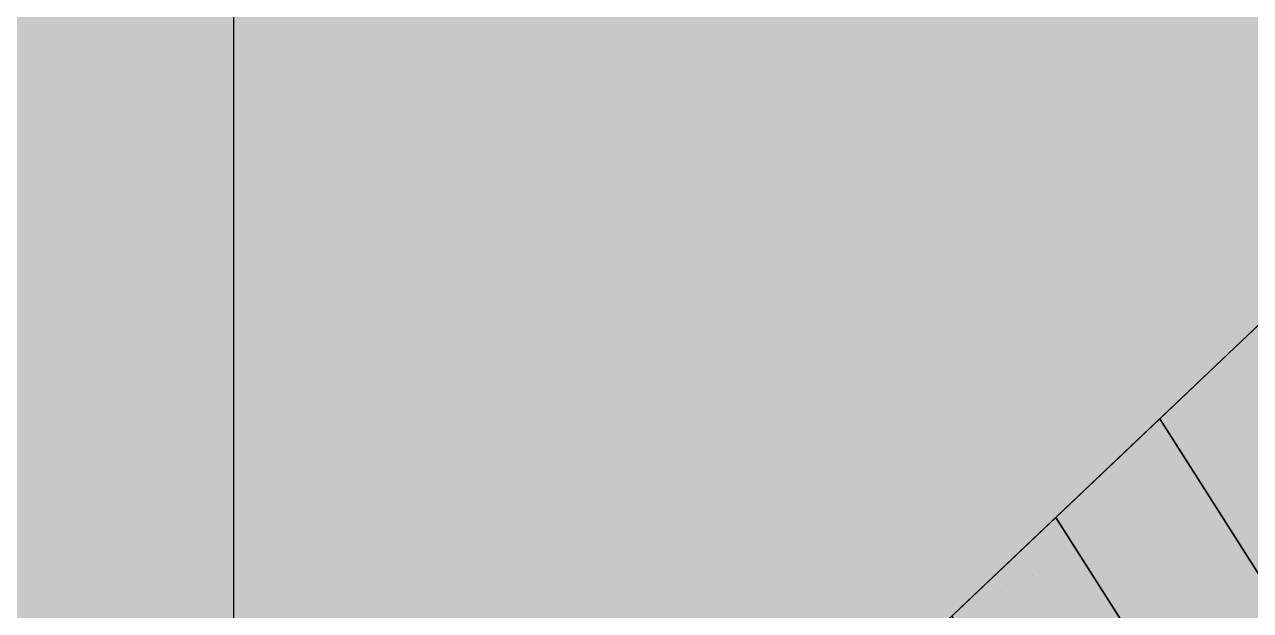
# Model space of a CAD drawing. Extents: x -5280327 to 29700, y -3925683 to 5564800.
# Drawn here: x 15951 to 18339, y 6358 to 7499 of the extents above; entities that cross this region are included whole.
import ezdxf

# ---------------------------------------------------------------- set-up
doc = ezdxf.new("R2010")
doc.units = 0
doc.linetypes.add('6', pattern=[2640.874023, 1320.437012, -1320.437012])
doc.layers.get('0').update_dxf_attribs({"linetype": 'CONTINUOUS'})
doc.layers.add('31_PREDIOS_TOTAL', color=7, linetype='CONTINUOUS')
doc.layers.add('LOTES', color=7, linetype='CONTINUOUS')

msp = doc.modelspace()

# ---------------------------------------------------------------- linework, layer by layer
at = {"color": 7, "linetype": '6', "const_width": 10343.1}
msp.add_lwpolyline([(0, 29405.6), (24528.3, 0)], dxfattribs=at)
msp.add_lwpolyline([(0, 29405.6), (24528.3, 0)], dxfattribs=at)
at = {"color": 7}
msp.add_polyline3d([(16936.7, 5592.6, 33050.6), (16964.5, 5610.3, 33050.6), (17311.3, 5926.8, 33050.6), (17748, 6338.1, 33050.6), (18321.3, 6882, 33050.6), (18647, 7191.7, 33050.6), (19214.3, 7737, 33050.6), (19611.6, 8127.2, 33050.6), (20142, 8640.1, 33050.6), (20598, 9076.8, 33050.6), (21046.7, 9511.8, 33050.6), (21516.5, 9968.5, 33050.6), (21996.1, 10433.3, 33050.6)], dxfattribs=at)
at = {"layer": '31_PREDIOS_TOTAL', "color": 7, "const_width": 0.00153}
for points in [[(18311.7, 6808.8), (18314.7, 6812.6), (18314.7, 6812.6), (18316.9, 6811.3), (18319, 6810.5), (18320.8, 6810.3), (18320.8, 6810.3), (18322.6, 6810.5), (18324.1, 6811.2), (18325.6, 6812.3), (18325.6, 6812.3), (18327, 6814), (18327.8, 6815.8), (18328.1, 6818), (18328.1, 6818), (18327.9, 6820.1), (18327.1, 6822), (18325.8, 6823.8), (18325.8, 6823.8), (18324.2, 6825.1), (18322.4, 6825.9), (18320.5, 6826.3), (18320.5, 6826.3), (18318.5, 6826), (18316.7, 6825.3), (18315, 6824), (18315, 6824), (18314.3, 6823.3), (18313.6, 6822.4), (18312.9, 6821.3), (18310.4, 6824.7), (18310.4, 6824.7), (18310.6, 6824.9), (18310.8, 6825.1), (18311, 6825.2), (18311, 6825.2), (18312.3, 6826.7), (18313.3, 6828.4), (18313.9, 6830.2), (18313.9, 6830.2), (18314, 6832), (18313.5, 6833.8), (18312.3, 6835.5), (18312.3, 6835.5), (18311, 6836.5), (18309.5, 6837.2), (18308, 6837.4), (18308, 6837.4), (18306.3, 6837.2), (18304.8, 6836.6), (18303.4, 6835.5), (18303.4, 6835.5), (18302.3, 6834.1), (18301.5, 6832.6), (18301.2, 6831), (18301.2, 6831), (18301.4, 6829.2), (18302, 6827.4), (18303.1, 6825.5), (18299.1, 6822.8), (18299.1, 6822.8), (18297.6, 6825.5), (18296.9, 6828.3), (18296.8, 6831), (18296.8, 6831), (18297.4, 6833.6), (18298.7, 6836), (18300.6, 6838.3), (18300.6, 6838.3), (18302.2, 6839.6), (18304, 6840.6), (18305.8, 6841.3), (18305.8, 6841.3), (18307.7, 6841.7), (18309.6, 6841.8), (18311.4, 6841.5), (18311.4, 6841.5), (18313.1, 6840.8), (18314.6, 6839.9), (18315.9, 6838.8), (18315.9, 6838.8), (18316.9, 6837.5), (18317.7, 6836.1), (18318.1, 6834.5), (18318.1, 6834.5), (18318.2, 6832.8), (18318, 6831.1), (18317.5, 6829.3), (18317.5, 6829.3), (18319.5, 6830.3), (18321.6, 6830.7), (18323.7, 6830.6), (18323.7, 6830.6), (18325.7, 6830), (18327.6, 6829), (18329.4, 6827.4), (18329.4, 6827.4), (18331.4, 6824.7), (18332.5, 6821.8), (18332.7, 6818.5), (18332.7, 6818.5), (18332.1, 6815.2), (18330.6, 6812.2), (18328.3, 6809.4), (18328.3, 6809.4), (18325.7, 6807.4), (18323, 6806.2), (18320, 6805.7), (18320, 6805.7), (18317, 6806), (18314.3, 6807), (18311.7, 6808.8)], [(18309.9, 6792.8), (18306.4, 6789.5), (18285.3, 6811.7), (18285.3, 6811.7), (18285.1, 6810), (18284.8, 6808.2), (18284.3, 6806.2), (18284.3, 6806.2), (18283.6, 6804.2), (18283, 6802.4), (18282.3, 6800.9), (18279.1, 6804.2), (18279.1, 6804.2), (18280, 6807), (18280.7, 6809.7), (18281, 6812.4), (18281, 6812.4), (18281.1, 6815), (18281, 6817.2), (18280.5, 6819.2), (18282.8, 6821.3), (18309.9, 6792.8)], [(18240.5, 6773.8), (18237.3, 6777.1), (18255.6, 6794.6), (18258.2, 6791.9), (18258.2, 6791.9), (18258.5, 6788), (18259.1, 6783.8), (18260.1, 6779.1), (18260.1, 6779.1), (18261.6, 6774.3), (18263.3, 6769.7), (18265.4, 6765.4), (18265.4, 6765.4), (18267.1, 6762.3), (18269.1, 6759.3), (18271.5, 6756.3), (18267.9, 6752.9), (18267.9, 6752.9), (18265.8, 6755.4), (18263.7, 6758.5), (18261.5, 6762.2), (18261.5, 6762.2), (18259.5, 6766.3), (18257.8, 6770.5), (18256.4, 6774.8), (18256.4, 6774.8), (18255.4, 6779.1), (18254.7, 6783.2), (18254.4, 6787), (18240.5, 6773.8)], [(18287.7, 6771.7), (18283.9, 6775.7), (18287.9, 6779.5), (18291.7, 6775.5), (18287.7, 6771.7)], [(18110.7, 6614.7), (18113.7, 6618.5), (18113.7, 6618.5), (18115.9, 6617.2), (18118, 6616.4), (18119.8, 6616.2), (18119.8, 6616.2), (18121.5, 6616.4), (18123.1, 6617.1), (18124.6, 6618.2), (18124.6, 6618.2), (18126, 6619.9), (18126.8, 6621.7), (18127.1, 6623.8), (18127.1, 6623.8), (18126.9, 6626), (18126.1, 6627.9), (18124.8, 6629.7), (18124.8, 6629.7), (18123.2, 6631), (18121.4, 6631.9), (18119.5, 6632.2), (18119.5, 6632.2), (18117.5, 6631.9), (18115.7, 6631.2), (18114, 6629.9), (18114, 6629.9), (18113.3, 6629.2), (18112.6, 6628.3), (18111.9, 6627.2), (18109.4, 6630.7), (18109.4, 6630.7), (18109.6, 6630.8), (18109.8, 6631), (18110, 6631.1), (18110, 6631.1), (18111.3, 6632.6), (18112.3, 6634.3), (18112.9, 6636.1), (18112.9, 6636.1), (18113, 6638), (18112.5, 6639.7), (18111.3, 6641.4), (18111.3, 6641.4), (18110, 6642.5), (18108.6, 6643.1), (18107, 6643.3), (18107, 6643.3), (18105.4, 6643.1), (18103.9, 6642.5), (18102.4, 6641.4), (18102.4, 6641.4), (18101.3, 6640.1), (18100.6, 6638.6), (18100.3, 6636.9), (18100.3, 6636.9), (18100.4, 6635.2), (18101, 6633.3), (18102.2, 6631.4), (18098.1, 6628.7), (18098.1, 6628.7), (18096.6, 6631.5), (18095.9, 6634.2), (18095.8, 6636.9), (18095.8, 6636.9), (18096.5, 6639.6), (18097.7, 6642), (18099.7, 6644.2), (18099.7, 6644.2), (18101.3, 6645.5), (18103, 6646.6), (18104.9, 6647.3), (18104.9, 6647.3), (18106.8, 6647.7), (18108.7, 6647.7), (18110.5, 6647.4), (18110.5, 6647.4), (18112.2, 6646.8), (18113.7, 6645.9), (18115, 6644.7), (18115, 6644.7), (18116, 6643.4), (18116.7, 6642), (18117.2, 6640.4), (18117.2, 6640.4), (18117.3, 6638.8), (18117.1, 6637), (18116.5, 6635.2), (18116.5, 6635.2), (18118.6, 6636.2), (18120.6, 6636.6), (18122.7, 6636.5), (18122.7, 6636.5), (18124.7, 6635.9), (18126.7, 6634.9), (18128.5, 6633.3), (18128.5, 6633.3), (18130.4, 6630.6), (18131.5, 6627.7), (18131.7, 6624.4), (18131.7, 6624.4), (18131.1, 6621.1), (18129.6, 6618), (18127.3, 6615.3), (18127.3, 6615.3), (18124.7, 6613.3), (18121.9, 6612.1), (18119, 6611.6), (18119, 6611.6), (18116, 6611.9), (18113.2, 6613), (18110.7, 6614.7)], [(18108.8, 6598.7), (18105.3, 6595.4), (18084.3, 6617.7), (18084.3, 6617.7), (18084.1, 6616), (18083.7, 6614.2), (18083.2, 6612.2), (18083.2, 6612.2), (18082.6, 6610.2), (18082, 6608.4), (18081.3, 6606.9), (18078.1, 6610.2), (18078.1, 6610.2), (18079, 6613), (18079.7, 6615.7), (18080, 6618.4), (18080, 6618.4), (18080.1, 6621), (18080, 6623.2), (18079.5, 6625.2), (18081.8, 6627.3), (18108.8, 6598.7)], [(18039.4, 6579.9), (18036.2, 6583.2), (18054.6, 6600.6), (18057.2, 6597.9), (18057.2, 6597.9), (18057.4, 6594.1), (18058, 6589.8), (18059.1, 6585.1), (18059.1, 6585.1), (18060.5, 6580.4), (18062.2, 6575.8), (18064.3, 6571.4), (18064.3, 6571.4), (18066, 6568.4), (18068, 6565.3), (18070.3, 6562.3), (18066.7, 6558.9), (18066.7, 6558.9), (18064.7, 6561.5), (18062.5, 6564.6), (18060.4, 6568.3), (18060.4, 6568.3), (18058.4, 6572.3), (18056.7, 6576.5), (18055.3, 6580.9), (18055.3, 6580.9), (18054.3, 6585.2), (18053.6, 6589.2), (18053.3, 6593), (18039.4, 6579.9)], [(18086.6, 6577.7), (18082.8, 6581.7), (18086.8, 6585.4), (18090.6, 6581.5), (18086.6, 6577.7)], [(17905.7, 6425.2), (17908.7, 6428.9), (17908.7, 6428.9), (17910.9, 6427.6), (17912.9, 6426.8), (17914.8, 6426.6), (17914.8, 6426.6), (17916.5, 6426.8), (17918.1, 6427.5), (17919.6, 6428.6), (17919.6, 6428.6), (17920.9, 6430.3), (17921.8, 6432.2), (17922.1, 6434.3), (17922.1, 6434.3), (17921.9, 6436.4), (17921.1, 6438.3), (17919.8, 6440.1), (17919.8, 6440.1), (17918.2, 6441.4), (17916.4, 6442.3), (17914.5, 6442.6), (17914.5, 6442.6), (17912.5, 6442.4), (17910.7, 6441.6), (17909, 6440.4), (17909, 6440.4), (17908.3, 6439.6), (17907.6, 6438.7), (17906.9, 6437.6), (17904.4, 6441.1), (17904.4, 6441.1), (17904.6, 6441.2), (17904.8, 6441.4), (17905, 6441.6), (17905, 6441.6), (17906.3, 6443), (17907.3, 6444.7), (17907.9, 6446.5), (17907.9, 6446.5), (17908, 6448.4), (17907.5, 6450.1), (17906.3, 6451.8), (17906.3, 6451.8), (17905, 6452.9), (17903.5, 6453.5), (17902, 6453.7), (17902, 6453.7), (17900.3, 6453.5), (17898.8, 6452.9), (17897.4, 6451.8), (17897.4, 6451.8), (17896.3, 6450.5), (17895.5, 6449), (17895.2, 6447.3), (17895.2, 6447.3), (17895.4, 6445.6), (17896, 6443.7), (17897.1, 6441.8), (17893, 6439.1), (17893, 6439.1), (17891.6, 6441.9), (17890.9, 6444.6), (17890.8, 6447.3), (17890.8, 6447.3), (17891.4, 6450), (17892.7, 6452.4), (17894.6, 6454.6), (17894.6, 6454.6), (17896.2, 6455.9), (17898, 6457), (17899.8, 6457.7), (17899.8, 6457.7), (17901.7, 6458.1), (17903.6, 6458.1), (17905.4, 6457.8), (17905.4, 6457.8), (17907.1, 6457.2), (17908.6, 6456.3), (17909.9, 6455.1), (17909.9, 6455.1), (17910.9, 6453.8), (17911.7, 6452.4), (17912.1, 6450.8), (17912.1, 6450.8), (17912.2, 6449.2), (17912, 6447.4), (17911.5, 6445.7), (17911.5, 6445.7), (17913.5, 6446.6), (17915.6, 6447), (17917.7, 6447), (17917.7, 6447), (17919.7, 6446.4), (17921.6, 6445.3), (17923.4, 6443.7), (17923.4, 6443.7), (17925.4, 6441.1), (17926.4, 6438.1), (17926.7, 6434.8), (17926.7, 6434.8), (17926.1, 6431.5), (17924.6, 6428.5), (17922.3, 6425.7), (17922.3, 6425.7), (17919.7, 6423.7), (17916.9, 6422.5), (17914, 6422.1), (17914, 6422.1), (17911, 6422.3), (17908.2, 6423.4), (17905.7, 6425.2)], [(17903.8, 6409.2), (17900.3, 6405.8), (17879.2, 6428.1), (17879.2, 6428.1), (17879.1, 6426.4), (17878.7, 6424.6), (17878.2, 6422.5), (17878.2, 6422.5), (17877.6, 6420.6), (17876.9, 6418.8), (17876.3, 6417.3), (17873.1, 6420.6), (17873.1, 6420.6), (17874, 6423.4), (17874.6, 6426.1), (17875, 6428.8), (17875, 6428.8), (17875.1, 6431.4), (17874.9, 6433.6), (17874.5, 6435.6), (17876.8, 6437.7), (17903.8, 6409.2)], [(17834.4, 6390.2), (17831.2, 6393.6), (17849.6, 6411), (17852.2, 6408.3), (17852.2, 6408.3), (17852.4, 6404.4), (17853, 6400.2), (17854.1, 6395.5), (17854.1, 6395.5), (17855.5, 6390.7), (17857.2, 6386.1), (17859.3, 6381.8), (17859.3, 6381.8), (17861, 6378.7), (17863, 6375.7), (17865.4, 6372.7), (17861.8, 6369.3), (17861.8, 6369.3), (17859.7, 6371.8), (17857.6, 6374.9), (17855.4, 6378.6), (17855.4, 6378.6), (17853.4, 6382.7), (17851.7, 6386.9), (17850.3, 6391.2), (17850.3, 6391.2), (17849.3, 6395.5), (17848.6, 6399.6), (17848.3, 6403.4), (17834.4, 6390.2)], [(17881.6, 6388.1), (17877.8, 6392.1), (17881.8, 6395.8), (17885.6, 6391.9), (17881.6, 6388.1)]]:
    msp.add_lwpolyline(points, dxfattribs=at)
at = {"layer": 'Cuadricula Coordenadas', "color": 7}
msp.add_lwpolyline([(16358.9, 389.8), (16358.9, 12938.4)], dxfattribs=at)
at = {"layer": 'LOTES', "color": 7}
for points in [[(18364.6, 6923.2), (18321.3, 6882), (18162, 6730.9), (18750.1, 5807.3), (18971.1, 5970.7), (18364.6, 6923.2)], [(18162, 6730.9), (17959.4, 6538.7), (18529.2, 5643.8), (18750.1, 5807.3), (18162, 6730.9)], [(17959.4, 6538.7), (17756.8, 6346.5), (18308.2, 5480.4), (18529.2, 5643.8), (17959.4, 6538.7)]]:
    msp.add_lwpolyline(points, dxfattribs=at)
for points in [[(18162, 6730.9, 33030.9), (18750.1, 5807.3, 33030.9), (18971.1, 5970.7, 33030.9), (18364.6, 6923.2, 33030.9)], [(17959.4, 6538.7, 33030.9), (18529.2, 5643.8, 33030.9), (18750.1, 5807.3, 33030.9), (18162, 6730.9, 33030.9)], [(18162, 6730.9, 66061.7), (18750.1, 5807.3, 66061.7)], [(17756.8, 6346.5, 33030.9), (18308.2, 5480.4, 33030.9), (18529.2, 5643.8, 33030.9), (17959.4, 6538.7, 33030.9)], [(17959.4, 6538.7, 66061.7), (18529.2, 5643.8, 66061.7)]]:
    msp.add_polyline3d(points, dxfattribs=at)

doc.saveas('drawing.dxf')
